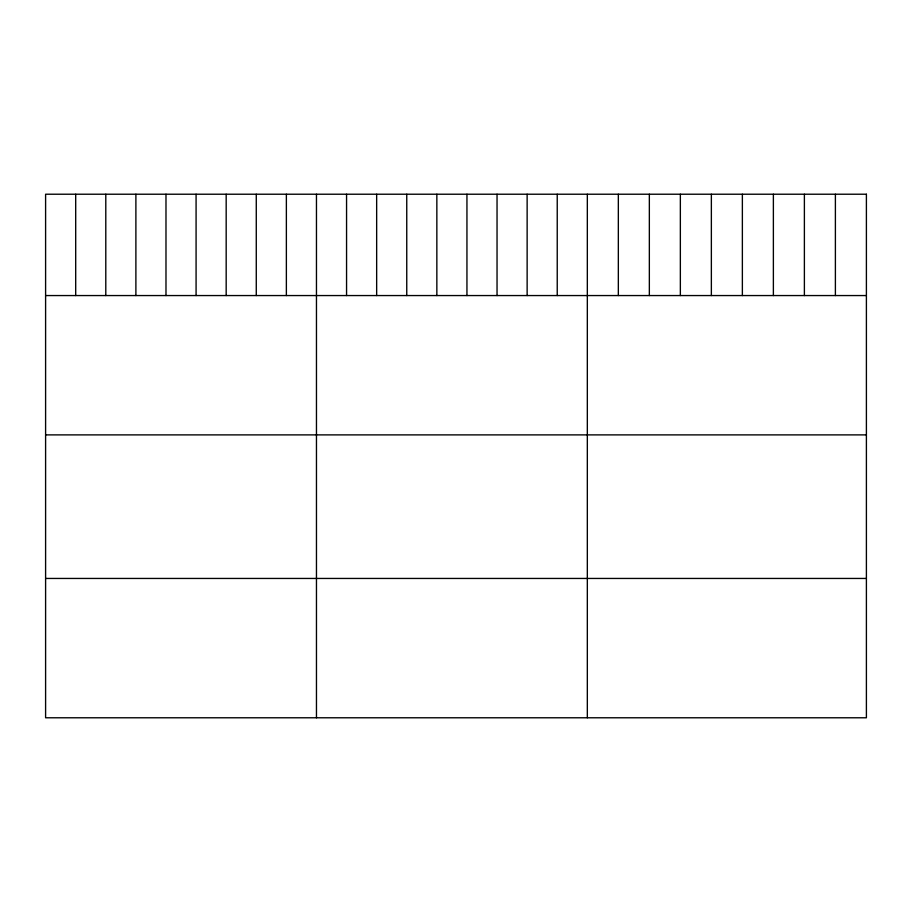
<?xml version="1.0" encoding="UTF-8"?>
<svg xmlns="http://www.w3.org/2000/svg" width="912" height="912" viewBox="0 0 912 912"><rect width="100%" height="100%" fill="white"/><g stroke="black" fill="none" stroke-linecap="round" stroke-linejoin="round"><path stroke-width="1.37" d="M45.6 295.556L866.4 295.556M45.6 434.887L866.4 434.887M45.6 578.447L866.4 578.447M835.392 194.222L835.392 295.556M804.384 194.222L804.384 295.556M773.376 194.222L773.376 295.556M742.368 194.222L742.368 295.556M711.36 194.222L711.36 295.556M680.352 194.222L680.352 295.556M649.344 194.222L649.344 295.556M618.336 194.222L618.336 295.556M587.328 194.222L587.328 717.778M557.232 194.222L557.232 295.556M527.136 194.222L527.136 295.556M497.04 194.222L497.04 295.556M466.944 194.222L466.944 295.556M436.848 194.222L436.848 295.556M406.752 194.222L406.752 295.556M376.656 194.222L376.656 295.556M346.56 194.222L346.56 295.556M316.464 194.222L316.464 717.778M286.368 194.222L286.368 295.556M256.272 194.222L256.272 295.556M226.176 194.222L226.176 295.556M196.08 194.222L196.08 295.556M165.984 194.222L165.984 295.556M135.888 194.222L135.888 295.556M105.792 194.222L105.792 295.556M75.696 194.222L75.696 295.556M866.4 194.222L45.6 194.222L45.6 717.778L866.4 717.778L866.4 194.222"/></g></svg>
